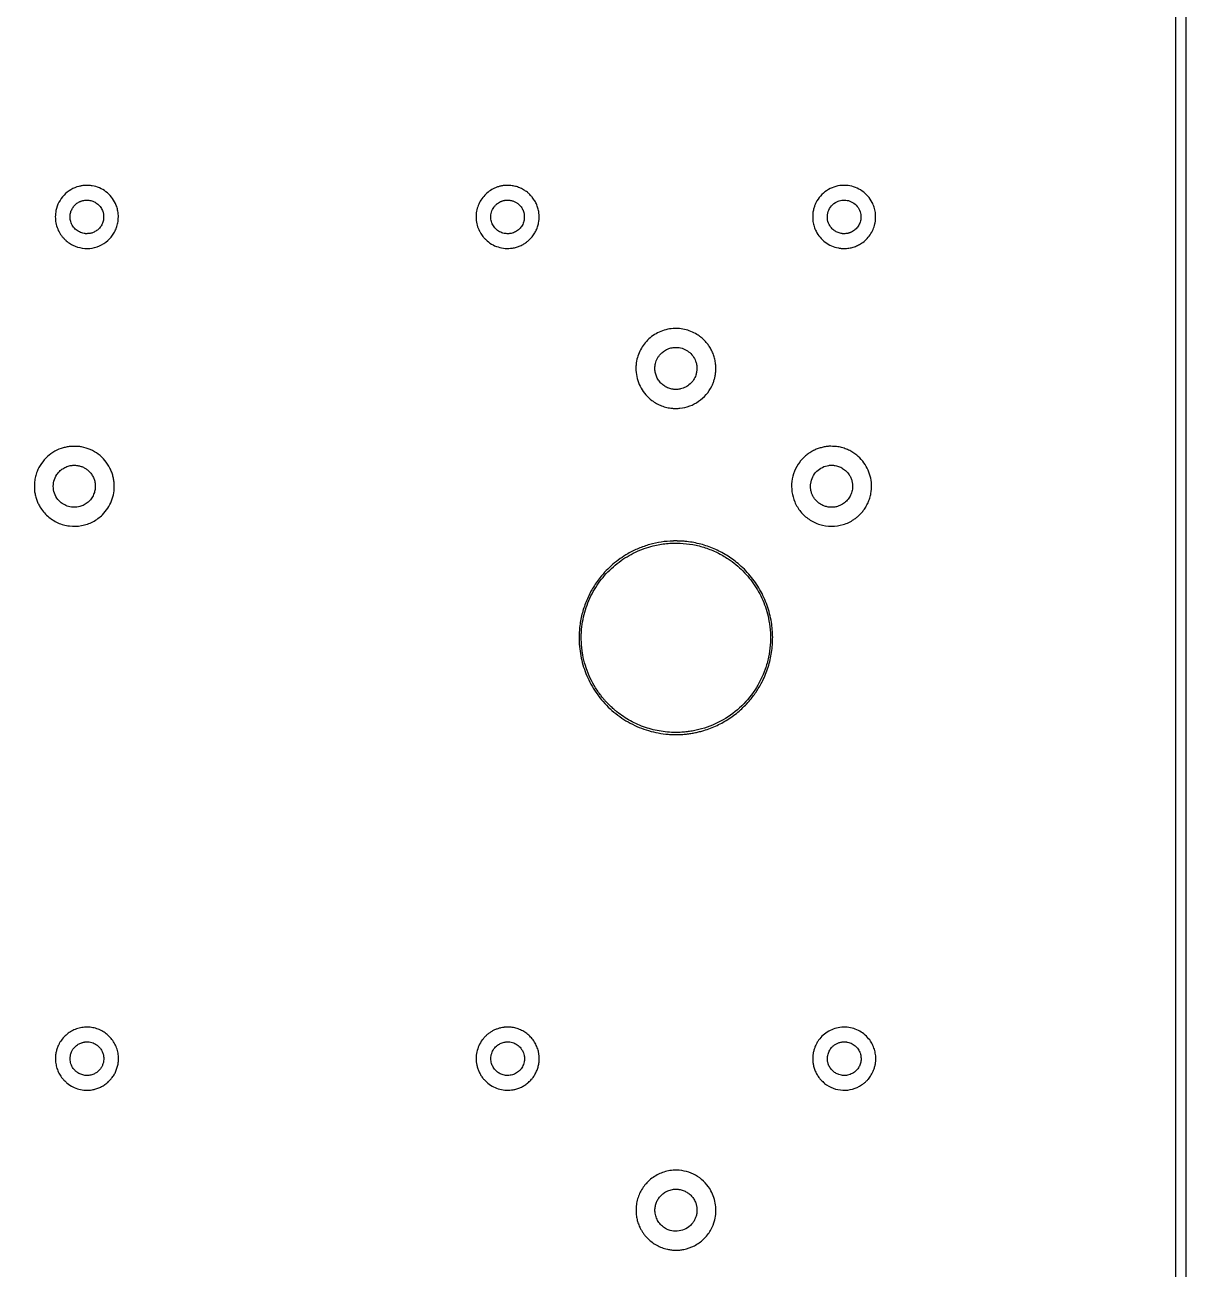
# Model space of a CAD drawing. Extents: x 977 to 25454, y 984 to 49020.
# Drawn here: x 14242 to 25454, y 25001 to 37010 of the extents above; entities that cross this region are included whole.
import ezdxf

# ---------------------------------------------------------------- set-up
doc = ezdxf.new("R2010")
doc.units = 0

msp = doc.modelspace()

# ---------------------------------------------------------------- linework, layer by layer
for points in [[(25453.795181, 6757.754748, 0.000012), (25453.897571, 12164.328285, 0.000003), (25453.798272, 20941, 0.000002), (25453.560073, 32466.951299, 0.000022), (25453.274305, 36638.378168, 0.000001), (25452.974668, 39243.286242, 0.030065)], [(23834.04827, 49018.908979, 0.000001), (21672.802621, 49019.17901, 0.000024)], [(18678.279442, 49019.402857, 0.000005), (13230.5, 49019.49605, 0.000002), (9162.520775, 49019.509787, 0.000004), (5736.221875, 49019.480206)], [(7758.65651, 2201.463503, -0.000003), (13215, 2201.5, -0.000005), (17758.452947, 2201.451521, -0.000032)], [(2705.63774, 40413.981128, 0.000002), (2705.642764, 42874.519936, 0.000002), (2705.626677, 45334.130235, 0.019035)], [(23829.361066, 40418.971481, -0.000002), (23829.352982, 42875.559779, -0.000002), (23829.365373, 45332.747787, -0.021017)], [(23725.958331, 45319.436979, 0.000002), (23725.950273, 42874.905956, 0.000002), (23725.959107, 40430.264241, 0.013991)], [(20120.410613, 2201.24951, -0.000001), (21784.154586, 2200.996007, -0.020655)]]:
    msp.add_lwpolyline(points, format="xyb")
msp.add_lwpolyline([(25350.988407, 39176.362519), (25350.980651, 20917.295282)])
for points in [[(14825.5, 35461.405039, 0.008291), (14808.336284, 35459.824689, 0.011117), (14792.843696, 35457.789263, 0.011985), (14778.48016, 35455.222483, 0.013232), (14764.726256, 35452.041741, 0.069644), (14686.557638, 35419.654705, 0.069548), (14620.243779, 35367.038695, 0.069626), (14570.957147, 35298.316633, 0.070067), (14542.557517, 35218.850602, 0.049168), (14536.22217, 35158.777994, 0.049821), (14541.791613, 35098.898045, 0.049822), (14559.09546, 35041.303985, 0.049174), (14587.506273, 34988, 0.009712), (14595.734761, 34976.161046, 0.014339), (14603.446583, 34966.131315, 0.013878), (14611.909365, 34956.323538, 0.008334), (14622.464038, 34945.136867, 0.018336), (14641.909457, 34926.613337, 0.022682), (14661.372558, 34910.903276, 0.022942), (14681.986134, 34897.164979, 0.019547), (14704.884551, 34884.569166, 0.079433), (14796.182735, 34855.798528, 0.079019), (14892.071616, 34856.850071, 0.07908), (14982.840822, 34887.587012, 0.07974), (15059.291035, 34944.922463, 0.037858), (15089.64731, 34981.51692, 0.039324), (15113.711166, 35021.825484, 0.039128), (15131.263955, 35065.59642, 0.03673), (15142.233119, 35112.5, 0.028209), (15144.014561, 35130.27141, 0.00963), (15144.64308, 35156.1883, 0.00951), (15144.28129, 35181.969885, 0.030811), (15142.664497, 35199, 0.015228), (15138.071037, 35223.315695, 0.018789), (15132.258294, 35245.638806, 0.019408), (15124.97079, 35266.837345, 0.018462), (15115.951185, 35287.76998, 0.060438), (15077.054922, 35349.195237, 0.059422), (15024.400751, 35399.933268, 0.059529), (14961.385983, 35436.790901, 0.061075), (14892, 35457.37051, 0.016663), (14876.227523, 35459.480868, 0.009773), (14857.241454, 35461.0057, 0.009686), (14838.891721, 35461.762566, 0.024276)], [(18887.5, 35461.405039, 0.020612), (18852.911987, 35457.358884, 0.026695), (18821.684701, 35450.668795, 0.027666), (18792.272073, 35440.930122, 0.025182), (18763.149055, 35427.734998, 0.048615), (18714.188585, 35396.150771, 0.047678), (18671.896868, 35355.520997, 0.047686), (18638.072493, 35307.622593, 0.048663), (18614.202341, 35254.5, 0.049556), (18600.77046, 35196.089014, 0.049069), (18599.030643, 35135.979347, 0.049139), (18609.032185, 35076.763801, 0.049996), (18630.368216, 35021, 0.019692), (18643.090922, 34997.970114, 0.022962), (18656.996836, 34977.201742, 0.022656), (18672.916624, 34957.56461, 0.018263), (18691.69377, 34937.929103, 0.058103), (18746.99955, 34895.434815, 0.057987), (18810.634491, 34866.770815, 0.057798), (18879.347698, 34853.419642, 0.057019), (18949.617336, 34856.053917, 0.033238), (18987.895096, 34864.52671, 0.032329), (19025.080568, 34878.055191, 0.032184), (19060.372198, 34896.334531, 0.032252), (19093, 34918.980323, 0.019485), (19103.969307, 34928.412134, 0.008749), (19117.660824, 34941.599374, 0.008734), (19130.842633, 34955.21548, 0.020167), (19140.138487, 34966, 0.033279), (19164.917568, 35001.869296, 0.035772), (19184.056514, 35039.876994, 0.03582), (19197.562321, 35080.177547, 0.033547), (19205.54078, 35122.885157, 0.020063), (19206.581753, 35136.290465, 0.007402), (19207.009794, 35155.24909, 0.007334), (19206.879698, 35174.109754, 0.021703), (19206.039184, 35187.029583, 0.03323), (19198.276214, 35230.986788, 0.036313), (19184.899637, 35272.201607, 0.036517), (19165.781967, 35310.843666, 0.034367), (19140.897783, 35347.128084, 0.019999), (19131.693953, 35357.839607, 0.007907), (19118.233913, 35371.842236, 0.007869), (19104.394755, 35385.358646, 0.02108), (19094, 35394.396925, 0.019681), (19077.232727, 35406.730314, 0.014977), (19057.968987, 35418.939292, 0.015022), (19038.097865, 35429.92156, 0.020382), (19019.5, 35438.543247, 0.018941), (18999.596703, 35445.931846, 0.017015), (18978.470877, 35452.088018, 0.01693), (18956.859506, 35456.822568, 0.018223), (18935.5, 35459.949655, 0.015309), (18925.74507, 35460.715147, 0.004346), (18910.539498, 35461.30852, 0.00392), (18895.481428, 35461.646957, 0.02247)], [(22131.5, 35461.019253, 0.063398), (22053.71837, 35445.122039, 0.065228), (21983.209927, 35410.320124, 0.065424), (21924.221147, 35358.641797, 0.06444), (21880.234216, 35293.228862, 0.011197), (21872.880715, 35277.645484, 0.015098), (21866.977396, 35263.214961, 0.015299), (21862.01463, 35248.608413, 0.012008), (21857.505871, 35232.5, 0.011813), (21852.948386, 35212.612834, 0.02115), (21850.288883, 35196.065489, 0.020106), (21848.959094, 35178.797557, 0.00956), (21848.568149, 35156.5, 0.002789), (21848.680214, 35140.862887, 0.010175), (21849.008504, 35130.946453, 0.01417), (21849.671181, 35122.861395, 0.010604), (21850.841632, 35114, 0.018189), (21855.697093, 35088.603131, 0.020734), (21862.220922, 35064.728352, 0.020993), (21870.617251, 35041.739622, 0.01962), (21881.084653, 35019, 0.057331), (21919.63623, 34960.816203, 0.057379), (21970.382918, 34912.924858, 0.057495), (22030.583447, 34877.897507, 0.058009), (22097, 34857.627782, 0.009608), (22111.673982, 34855.242989, 0.013784), (22124.761105, 34853.740196, 0.013542), (22138.085587, 34852.944018, 0.008817), (22153.5, 34852.713306, 0.03487), (22198.137854, 34855.949861, 0.037732), (22240.699075, 34865.356628, 0.037647), (22281.447789, 34881.077564, 0.034409), (22320.681796, 34903.139811, 0.049305), (22365.412953, 34939.28088, 0.046997), (22403.006402, 34984.025406, 0.04703), (22431.559735, 35034.970141, 0.049532), (22449.49791, 35089.487445, 0.009656), (22453.100922, 35107.299679, 0.019635), (22455.108054, 35121.439395, 0.018178), (22456.085655, 35136.367981, 0.00713), (22456.390635, 35157, 0.002646), (22456.313817, 35173.103573, 0.010399), (22456.007498, 35183.026853, 0.014776), (22455.353355, 35191.064395, 0.010596), (22454.167422, 35200, 0.018343), (22449.192831, 35225.890998, 0.021163), (22442.51702, 35250.123285, 0.021418), (22433.897594, 35273.448167, 0.019719), (22423.096588, 35296.616836, 0.060767), (22381.530186, 35357.760309, 0.061009), (22326.534412, 35407.025979, 0.061002), (22261.269466, 35441.567583, 0.060731), (22189.5, 35459.405373, 0.015581), (22176.445969, 35460.598348, 0.00804), (22160.060602, 35461.318081, 0.008014), (22143.860274, 35461.509092, 0.017687)], [(14868.403339, 35316.944205, -0.069641), (14909.663789, 35304.102194, -0.067099), (14946.3921, 35280.3114, -0.06688), (14975.608548, 35247.562061, -0.06839), (14994.880025, 35208.5, -0.01581), (14998.747214, 35195.547157, -0.028262), (15000.976028, 35184.664435, -0.02567), (15002.085674, 35172.916068, -0.010711), (15002.426666, 35157, -0.003483), (15002.342415, 35144.906198, -0.013976), (15002.032722, 35137.516243, -0.020412), (15001.381621, 35131.656027, -0.01577), (15000.21185, 35125.335639, -0.054491), (14988.015176, 35088.94834, -0.057445), (14968.404198, 35056.749956, -0.058201), (14942.2473, 35030.208223, -0.058691), (14910.747667, 35010.495458, -0.022391), (14894.647994, 35003.742494, -0.031001), (14879.64983, 34999.260314, -0.030175), (14863.901983, 34996.588114, -0.019669), (14845.5, 34995.32705, -0.004406), (14834.721583, 34995.108468, -0.015071), (14827.712697, 34995.239377, -0.019092), (14821.62859, 34995.770005, -0.010987), (14814.349776, 34996.848866, -0.074515), (14768.241598, 35012.020021, -0.07411), (14728.510279, 35040.060822, -0.07447), (14698.833619, 35078.330403, -0.076415), (14681.994415, 35123.285549, -0.053071), (14678.458206, 35158.592545, -0.054893), (14682.515088, 35193.440008, -0.05503), (14694.040834, 35226.492837, -0.053837), (14712.564237, 35256.5, -0.028086), (14724.616489, 35270.331344, -0.028221), (14738.124756, 35282.701298, -0.028194), (14752.953085, 35293.481948, -0.027912), (14768.948885, 35302.565394, -0.011494), (14778.424944, 35306.999481, -0.018747), (14786.67527, 35310.267856, -0.018621), (14795.18689, 35312.92373, -0.011147), (14805.473797, 35315.473015, -0.025472), (14820.677411, 35318.078095, -0.023852), (14836.405006, 35319.197739, -0.023507), (14852.399937, 35318.819676, -0.023015)], [(18917.5, 35318.544694, -0.022235), (18925.959119, 35317.699972, -0.013448), (18935.882073, 35315.987577, -0.013258), (18945.978144, 35313.684322, -0.017682), (18955, 35311.029676, -0.027717), (18965.396295, 35306.913988, -0.013864), (18978.071341, 35300.632649, -0.013866), (18990.480549, 35293.600746, -0.025595), (19000.084166, 35287.108388, -0.030561), (19014.067573, 35275.16828, -0.026161), (19027.279332, 35261.004697, -0.026311), (19038.85632, 35245.639953, -0.032108), (19047.937877, 35230.101786, -0.016973), (19051.969602, 35221.328997, -0.013994), (19055.682467, 35211.723833, -0.013657), (19058.946347, 35201.658053, -0.013952), (19061.630594, 35191.5, -0.011334), (19063.240254, 35183.864685, -0.025688), (19064.027097, 35178.016631, -0.017643), (19064.360961, 35170.933113, -0.003045), (19064.437867, 35157.5, -0.010338), (19064.0961, 35141.259766, -0.025659), (19062.991598, 35129.420864, -0.028532), (19060.765234, 35118.515268, -0.015831), (19056.880025, 35105.5, -0.06987), (19037.158466, 35065.820726, -0.068111), (19007.127723, 35032.718814, -0.068143), (18969.321316, 35008.914982, -0.070048), (18926.85816, 34996.429364, -0.028143), (18913.944515, 34995.266129, -0.014955), (18897.883172, 34995.207387, -0.014936), (18882.026783, 34996.098181, -0.031476), (18869.84143, 34997.926369, -0.072009), (18825.868305, 35014.258489, -0.071254), (18788.15544, 35042.434638, -0.071602), (18760.013981, 35079.92444, -0.073906), (18743.963426, 35123.433945, -0.041328), (18740.697537, 35149.79622, -0.040149), (18741.759638, 35176.598062, -0.040209), (18747.086916, 35202.846398, -0.041742), (18756.504599, 35227.562746, -0.042706), (18769.064765, 35248.860485, -0.036439), (18785.685017, 35268.955099, -0.036291), (18805.128437, 35286.508392, -0.041373), (18826.109731, 35300.227836, -0.021833), (18835.178242, 35304.639177, -0.013793), (18846.100607, 35309.020742, -0.013735), (18857.35038, 35312.8295, -0.020229), (18867.433974, 35315.49608, -0.018658), (18876.626123, 35317.176034, -0.010216), (18887.993246, 35318.581536, -0.009221), (18898.775989, 35319.491051, -0.043119), (18905, 35319.363592, 0.009095), (18906.51166, 35319.229503, 0.001216), (18909.703125, 35319.012628, 0.001406), (18913.487998, 35318.775361, 0.001182)], [(22180, 35317.001647, -0.093126), (22234.390738, 35297.31258, -0.090022), (22278.671717, 35259.051469, -0.08981), (22306.756346, 35207.581778, -0.092129), (22314.672562, 35150, -0.066256), (22306.887709, 35107.08144, -0.067234), (22288.164569, 35067.924511, -0.067329), (22259.751914, 35035.1838, -0.066758), (22223.58509, 35011.058042, -0.013862), (22214.876631, 35007.09322, -0.016059), (22206.374619, 35003.821005, -0.015305), (22197.337836, 35000.979224, -0.01071), (22187, 34998.310335, -0.033063), (22175.453844, 34996.386215, -0.013975), (22159.772066, 34995.269695, -0.014038), (22143.904873, 34995.030769, -0.029829), (22131.66049, 34995.921989, -0.059845), (22093.647959, 35005.702906, -0.060721), (22059.234796, 35024.177349, -0.060637), (22030.226937, 35050.404879, -0.059379), (22008.120786, 35083, -0.100518), (21990.60466, 35144.617269, -0.099948), (21998.455892, 35208.319448, -0.099787), (22030.431324, 35264.064693, -0.099851), (22081.5, 35303.05333, -0.03877), (22104.852754, 35312.25941, -0.039355), (22129.230645, 35317.693918, -0.03899), (22154.372679, 35319.273172, -0.036614)], [(20500.019378, 34079.913059, 0.043659), (20431.670719, 34068.62619, 0.044635), (20366.847556, 34045.68624, 0.044746), (20307.270255, 34011.67147, 0.044333), (20254.494715, 33967.505898, 0.042663), (20212.04432, 33917.117252, 0.043169), (20178.950661, 33860.445941, 0.04294), (20155.938999, 33798.64126, 0.041295), (20143.447227, 33733, 0.018104), (20142.289048, 33716.316146, 0.008288), (20141.92836, 33694.495198, 0.008288), (20142.291122, 33672.676235, 0.018121), (20143.450967, 33656, 0.050348), (20159.890326, 33577.442696, 0.05191), (20191.600975, 33504.607936, 0.052021), (20237.559142, 33440.001239, 0.050982), (20296.147569, 33385.784152, 0.035048), (20340.826588, 33356.847699, 0.034507), (20389.337349, 33334.265903, 0.034427), (20440.604522, 33318.52745, 0.034521), (20493.5, 33309.9904, 0.017164), (20508.974459, 33309.112424, 0.007172), (20529.869177, 33308.945085, 0.007159), (20550.71725, 33309.375722, 0.017595), (20566, 33310.449685, 0.061402), (20661.360533, 33332.576116, 0.06348), (20747.335651, 33377.05595, 0.063616), (20819.251653, 33441.58183, 0.062119), (20873.309403, 33522.604115, 0.022209), (20886.954462, 33553.16906, 0.022398), (20897.791863, 33584.738573, 0.021885), (20905.967997, 33617.843599, 0.019204), (20911.641769, 33653.009984, 0.021297), (20913.04195, 33670.703352, 0.009117), (20913.472538, 33694.422442, 0.009145), (20913.034278, 33718.276021, 0.019988), (20911.635003, 33736.5, 0.028086), (20903.5012, 33783.112114, 0.030265), (20890.329987, 33827.34177, 0.030465), (20872.0103, 33869.393667, 0.029262), (20848.496675, 33909.5, 0.025358), (20826.475935, 33939.107921, 0.023349), (20800.986936, 33967.198527, 0.023356), (20772.999149, 33992.780756, 0.025421), (20743.5, 34014.881485, 0.041724), (20687.396362, 34046.172112, 0.041113), (20626.602881, 34067.894685, 0.041315), (20563.371166, 34079.297439, 0.043084)], [(20545, 33896.943126, -0.069157), (20600.925689, 33883.898689, -0.070825), (20650.678905, 33856.156543, -0.070989), (20690.620801, 33815.699202, -0.07), (20717.880377, 33765.5, -0.042615), (20727.14351, 33732.355656, -0.042636), (20730.651446, 33698.126307, -0.042607), (20728.303149, 33663.776021, -0.042435), (20720.166779, 33630.272428, -0.063737), (20697.609525, 33583.618144, -0.064406), (20664.094875, 33544.33276, -0.064149), (20621.554124, 33514.742777, -0.062359), (20572.5, 33496.554393, -0.029511), (20556.193336, 33493.729958, -0.017697), (20536.588594, 33492.215222, -0.017674), (20516.852809, 33492.089365, -0.028583), (20500.128338, 33493.533212, -0.051305), (20458.127513, 33504.069562, -0.053108), (20419.669401, 33522.857279, -0.053246), (20386.117077, 33549.272155, -0.052082), (20358.6197, 33582.35878, -0.052472), (20339.496414, 33618.692471, -0.050592), (20328.067772, 33658.656556, -0.050431), (20324.874701, 33700.224771, -0.051448), (20330.116478, 33741.303592, -0.035577), (20338.339162, 33767.805942, -0.034254), (20350.320677, 33793.226578, -0.03414), (20365.706074, 33816.854561, -0.034783), (20384.076, 33838.012803, -0.054437), (20418.616769, 33865.803009, -0.054483), (20458.33185, 33885.474421, -0.054727), (20501.187204, 33896.038541, -0.055908)], [(14689.5, 32942.388363, 0.009377), (14668.952064, 32939.942486, 0.011002), (14649.581905, 32936.831803, 0.011475), (14631.13052, 32933.011071, 0.012389), (14613.342817, 32928.4329, 0.057984), (14531.855626, 32894.696273, 0.057215), (14459.88978, 32843.02843, 0.057233), (14401.524224, 32776.412147, 0.058089), (14360.120658, 32698.618165, 0.015296), (14351.443015, 32674.276956, 0.017074), (14344.613459, 32650.320886, 0.0168), (14339.347254, 32625.610832, 0.013913), (14335.364666, 32599, 0.021168), (14333.974485, 32581.30535, 0.009046), (14333.547615, 32557.570962, 0.009074), (14333.983293, 32533.707005, 0.01991), (14335.373669, 32515.5, 0.025414), (14342.388738, 32473.846688, 0.026449), (14353.528475, 32433.682193, 0.026803), (14368.675712, 32395.429058, 0.027786), (14387.66991, 32359.488835, 0.074917), (14462.562064, 32268.986393, 0.076391), (14560.336192, 32205.282016, 0.076484), (14672.618015, 32173.928171, 0.075375), (14789.719759, 32177.539425, 0.037721), (14845.356553, 32192.143572, 0.037611), (14898.224292, 32214.951568, 0.037552), (14947.155273, 32245.461979, 0.037342), (14991.070209, 32283, 0.051809), (15042.1726, 32345.506586, 0.052435), (15079.094696, 32416.940683, 0.052518), (15100.305882, 32494.383978, 0.052299), (15104.958383, 32574.657906, 0.025175), (15100.930349, 32616.075424, 0.027716), (15092.817745, 32655.547357, 0.027693), (15080.381822, 32693.907846, 0.025054), (15063.418143, 32732, 0.057472), (15014.685308, 32805.75618, 0.057504), (14950.45165, 32866.467748, 0.057489), (14874.062165, 32910.967672, 0.057383), (14789.5, 32936.939618, 0.008457), (14773.196783, 32939.678354, 0.016152), (14760.007608, 32941.231488, 0.01393), (14745.535419, 32942.058172, 0.004752), (14724.5, 32942.472579, 0.001319), (14712.333487, 32942.564501, 0.001831), (14701.43125, 32942.578189, 0.001126), (14692.256411, 32942.53546, 0.023207)], [(21999.5, 32942.378153, 0.021592), (21957.935633, 32936.385942, 0.02606), (21919.616969, 32927.07097, 0.026474), (21882.988834, 32913.969391, 0.02364), (21846.5, 32896.625192, 0.028655), (21812.215646, 32875.686306, 0.025997), (21779.367872, 32850.321359, 0.025885), (21749.185267, 32821.559611, 0.027743), (21722.870851, 32790.461467, 0.065347), (21672.932096, 32702.486048, 0.065666), (21647.492071, 32604.748047, 0.065714), (21648.273819, 32503.822302, 0.065613), (21675.211125, 32406.5, 0.035727), (21700.366175, 32357.282418, 0.035892), (21732.237584, 32312.227023, 0.035944), (21770.175949, 32272.252717, 0.036067), (21813.407148, 32238.173774, 0.073774), (21916.923819, 32188.401903, 0.074754), (22029.958329, 32171.125662, 0.074819), (22142.98979, 32187.853189, 0.074103), (22246.5, 32237.118515, 0.024461), (22274.384907, 32257.926412, 0.021612), (22301.329076, 32282.194876, 0.021647), (22326.030198, 32308.651744, 0.024787), (22347.192018, 32336.017833, 0.031212), (22372.173438, 32377.10665, 0.03133), (22391.810343, 32420.934548, 0.031011), (22405.982246, 32467.308908, 0.029237), (22414.647689, 32516, 0.020028), (22415.915507, 32532.302029, 0.007712), (22416.418141, 32555.001584, 0.00771), (22416.220547, 32577.701553, 0.020078), (22415.171521, 32594, 0.050869), (22398.246761, 32674.963189, 0.053153), (22365.466478, 32749.580401, 0.053367), (22317.835658, 32815.352567, 0.052063), (22257, 32870.164759, 0.031803), (22216.983077, 32895.574653, 0.031393), (22173.89642, 32915.827046, 0.030828), (22127.851306, 32930.830342, 0.028337), (22079, 32940.56504, 0.02622), (22066.649845, 32941.649798, 0.003094), (22039.083003, 32942.449224, 0.003012), (22011.469048, 32942.912605, 0.027697)], [(14752.5, 32757.590656, -0.035894), (14784.925418, 32749.24851, -0.040588), (14814.460016, 32736.597555, -0.041154), (14841.213475, 32719.521299, -0.038904), (14865.354641, 32697.998304, -0.046013), (14889.80596, 32667.32103, -0.049261), (14907.597301, 32633.357635, -0.049389), (14918.366857, 32596.652325, -0.046708), (14922, 32557.845428, -0.021483), (14921.048234, 32535.704138, -0.028291), (14918.178361, 32515.699341, -0.028781), (14913.120312, 32496.422208, -0.023532), (14905.586308, 32476.479305, -0.056605), (14882.870925, 32436.930048, -0.056308), (14851.829699, 32403.404295, -0.056289), (14814.080692, 32377.639532, -0.056494), (14771.581542, 32360.980554, -0.067265), (14718.017796, 32354.174828, -0.066918), (14664.470091, 32361.807387, -0.066799), (14614.756984, 32383.332842, -0.066617), (14572.426427, 32417.219422, -0.085025), (14534.358249, 32473.701039, -0.084393), (14517.131359, 32539.779091, -0.084447), (14522.7116, 32607.800818, -0.085288), (14550.479159, 32669.894787, -0.025781), (14562.55446, 32686.038016, -0.024083), (14576.490413, 32701.241259, -0.024053), (14591.842874, 32715.052712, -0.025547), (14608.155701, 32727.032465, -0.029104), (14627.307032, 32738.103583, -0.0269), (14648.116349, 32747.201732, -0.026746), (14669.909023, 32754.060296, -0.027922), (14692, 32758.437169, -0.028201), (14704.651858, 32759.494524, -0.010246), (14722.662028, 32759.611594, -0.010108), (14740.53338, 32759.000054, -0.031419)], [(22054.677641, 32758.962877, -0.050788), (22098.407961, 32748.571133, -0.055214), (22137.851475, 32729.755002, -0.055431), (22172.093208, 32702.839334, -0.051896), (22200.444761, 32668.5, -0.04375), (22216.225125, 32639.547697, -0.040057), (22227.279479, 32607.433669, -0.040206), (22233.039325, 32574.094962, -0.044929), (22233.069046, 32541.5, -0.056263), (22223.46981, 32494.45823, -0.058266), (22203.685509, 32451.331202, -0.058667), (22174.633116, 32414.182339, -0.058493), (22137.720324, 32384.754719, -0.040392), (22109.700672, 32370.32897, -0.038126), (22079.185853, 32360.267507, -0.038327), (22047.664582, 32354.997145, -0.04191), (22016.649325, 32354.833346, -0.041963), (21980.287191, 32360.789759, -0.044962), (21946.298528, 32372.664147, -0.045308), (21915.208148, 32390.322195, -0.043914), (21887.453308, 32413.456574, -0.037876), (21867.095453, 32437.024025, -0.039168), (21850.778213, 32463.140396, -0.038637), (21838.553958, 32491.819916, -0.034909), (21830.390192, 32523.023621, -0.031776), (21828.883675, 32535.252773, -0.010882), (21828.217795, 32553.106233, -0.011041), (21828.336332, 32571.163456, -0.027503), (21829.439058, 32584.317265, -0.081066), (21849.131781, 32647.886582, -0.082137), (21887.954636, 32701.572534, -0.082216), (21941.958687, 32739.860789, -0.081442), (22005.596658, 32758.861189, -0.024719), (22015.159313, 32759.610433, -0.006673), (22030.367816, 32759.844928, -0.006547), (22045.526196, 32759.677833, -0.026931)], [(20500, 32028.921555, 0.031181), (20386.761664, 32018.755691, 0.030545), (20274.867885, 31994.561458, 0.030518), (20166.660447, 31956.887803, 0.030997), (20064.425708, 31906.48654, 0.023573), (19989.235396, 31858.594806, 0.023732), (19919.062275, 31803.938214, 0.02375), (19854.434082, 31742.919905, 0.023692), (19795.828868, 31676, 0.034362), (19723.773981, 31571.393747, 0.034065), (19666.491483, 31457.607882, 0.034023), (19625.131565, 31336.95969, 0.034089), (19600.548546, 31211.894179, 0.048184), (19595.236182, 31032.732936, 0.048116), (19624.302778, 30855.779452, 0.048107), (19686.662056, 30687.615838, 0.048133), (19779.999203, 30534.5, 0.051164), (19910.201519, 30393.57455, 0.051571), (20065.982285, 30282.446581, 0.051522), (20241.351778, 30205.467021, 0.050877), (20429.5, 30165.559142, 0.014897), (20478.239731, 30161.771682, 0.012562), (20529.976506, 30160.600292, 0.012558), (20581.724915, 30162.028965, 0.014859), (20630.5, 30166.058707, 0.011032), (20673.517824, 30171.866998, 0.011519), (20715.61815, 30179.497924, 0.011556), (20757.193205, 30189.033487, 0.011269), (20798.635989, 30200.552546, 0.036449), (20924.940768, 30249.035332, 0.036329), (21043.013318, 30315.391173, 0.036258), (21150.448334, 30398.276276, 0.035996), (21245.063204, 30496, 0.015032), (21278.045576, 30537.870246, 0.014283), (21309.041684, 30582.352642, 0.014244), (21337.531653, 30628.661271, 0.014734), (21363.002661, 30676.005315, 0.039013), (21418.188802, 30811.752143, 0.039246), (21451.485107, 30954.155125, 0.039248), (21462.1191, 31100.002896, 0.039029), (21449.871671, 31246, 0.04479), (21408.668435, 31406.540206, 0.044361), (21339.439646, 31557.723254, 0.044363), (21244.631622, 31694.316809, 0.044804), (21127.5, 31811.550172, 0.036277), (21016.920768, 31891.123517, 0.036457), (20896.179281, 31953.731469, 0.036464), (20767.647725, 31998.128267, 0.036322), (20633.862716, 32023.452663, 0.005476), (20615.776509, 32025.331572, 0.005445), (20597.619451, 32026.817825, 0.005534), (20579.743058, 32027.886607, 0.006186), (20562.5, 32028.512401, -0.000446), (20553.527303, 32028.734931, -0.000478), (20544.759375, 32028.968589, -0.000452), (20537.225778, 32029.183374, -0.002256), (20533, 32029.326762, 0.010875), (20528.629533, 32029.39968, 0.001803), (20520.2125, 32029.326687, 0.001979), (20510.312757, 32029.165941, 0.00175)], [(20567.5, 32007.967088, -0.033276), (20691.48597, 31993.915762, -0.03396), (20811.649262, 31963.582102, -0.034075), (20926.219368, 31917.383691, -0.034011), (21033.528099, 31856.026713, -0.049999), (21175.19916, 31739.737032, -0.05021), (21290.743526, 31597.792246, -0.050243), (21375.613858, 31435.756979, -0.050197), (21426.49184, 31260, -0.032545), (21440.235741, 31142.459659, -0.032197), (21438.687391, 31023.701801, -0.032258), (21421.922036, 30906.348972, -0.032967), (21390.269925, 30793, -0.06159), (21289.676113, 30590.597365, -0.061948), (21142.976873, 30419.233008, -0.062008), (20958.914526, 30289.159825, -0.061929), (20748.5, 30208.119492, -0.013602), (20697.573916, 30196.905969, -0.01491), (20647.645626, 30188.863269, -0.014769), (20596.895733, 30183.752897, -0.012837), (20543.5, 30181.340373, -0.04374), (20386.737269, 30192.008174, -0.043114), (20233.433159, 30229.775347, -0.043117), (20088.88914, 30293.270039, -0.043764), (19958.143849, 30380.348591, -0.005673), (19937.468693, 30397.286733, -0.008787), (19920.048449, 30412.420865, -0.008417), (19902.643761, 30428.625146, -0.004669), (19881.93374, 30448.944203, -0.006326), (19856.742713, 30474.771048, -0.010598), (19836.314902, 30497.184171, -0.010973), (19817.356018, 30519.878888, -0.007448), (19796.733277, 30546.5, -0.029224), (19738.379164, 30634.453887, -0.028782), (19690.351373, 30729.049683, -0.028789), (19653.515339, 30828.511894, -0.029272), (19628.586916, 30931, -0.009743), (19622.524078, 30968.429189, -0.011491), (19618.295269, 31004.063354, -0.011235), (19615.640353, 31040.532811, -0.008596), (19614.320597, 31080.5, -0.005101), (19614.169561, 31107.402382, -0.007155), (19614.6235, 31131.419851, -0.007593), (19615.728743, 31154.240705, -0.007132), (19617.542963, 31177.5, -0.051885), (19654.767649, 31365.197779, -0.052453), (19729.760569, 31540.482901, -0.0525), (19839.511078, 31696.187485, -0.052163), (19979.5, 31825.994809, -0.024938), (20055.854104, 31877.51498, -0.02533), (20136.571377, 31920.886817, -0.025318), (20221.299328, 31955.892011, -0.024859), (20309.645422, 31982.395754, -0.018207), (20373.102499, 31995.61214, -0.017522), (20438.168708, 32004.376075, -0.017587), (20503.437244, 32008.537742, -0.018709)], [(14816.5, 27336.317987, 0.022418), (14791.293048, 27332.995149, 0.019626), (14765.32557, 27327.320601, 0.01961), (14739.859106, 27319.620977, 0.022268), (14716.154206, 27310.225692, 0.044555), (14670.961202, 27284.891303, 0.042123), (14630.048641, 27251.523184, 0.042133), (14595.316076, 27211.778821, 0.044626), (14568.484427, 27167.5, 0.029443), (14553.983059, 27132.886566, 0.030987), (14543.932526, 27097.389479, 0.031122), (14538.378771, 27061.06973, 0.030268), (14537.303634, 27024, 0.038687), (14542.714588, 26974.489927, 0.041278), (14555.652564, 26927.504309, 0.041279), (14576.132744, 26883.283202, 0.038692), (14603.988439, 26842, 0.019108), (14613.550292, 26830.855921, 0.009514), (14626.452817, 26817.452817, 0.009514), (14639.855921, 26804.550292, 0.019108), (14651, 26794.988439, 0.05103), (14705.055898, 26760.420365, 0.05267), (14764.432037, 26737.953253, 0.052731), (14827.127455, 26728.405381, 0.051376), (14891, 26732.04355, 0.032439), (14928.479074, 26740.598533, 0.031989), (14964.717651, 26753.959304, 0.031794), (14999.164701, 26771.925659, 0.031165), (15031.297812, 26794.223156, 0.020386), (15042.487214, 26803.835004, 0.008821), (15056.613115, 26817.480782, 0.008826), (15070.260384, 26831.62857, 0.020189), (15079.91206, 26842.871916, 0.03202), (15102.822911, 26876.005261, 0.033001), (15121.060235, 26911.46902, 0.032976), (15134.484251, 26949.049979, 0.031867), (15143.034511, 26988.5, 0.020102), (15144.740091, 27004.01031, 0.010188), (15145.701448, 27023.634157, 0.01019), (15145.86287, 27043.330646, 0.019608), (15145.052162, 27059.090663, 0.042478), (15135.706418, 27111.79112, 0.044129), (15117.655401, 27161.45495, 0.044199), (15091.201063, 27207.110416, 0.042887), (15056.894548, 27247.904932, 0.042198), (15017.255094, 27281.395043, 0.04281), (14972.738781, 27307.57326, 0.042888), (14924.494406, 27325.749157, 0.042682), (14873.77844, 27335.464139, 0.016336), (14861.713781, 27336.325583, 0.005926), (14844.556338, 27336.784803, 0.005779), (14827.580399, 27336.841635, 0.019509)], [(18879.5, 27336.350603, -0.000737), (18877.779951, 27336.152654, -0.000134), (18874.590625, 27335.791244, -0.000144), (18870.85708, 27335.37027, -0.000131), (18867, 27334.937516, 0.028503), (18837.439018, 27329.910037, 0.024386), (18807.027685, 27321.355372, 0.024276), (18777.439298, 27309.827512, 0.027466), (18750.341436, 27295.892701, 0.026058), (18724.578432, 27278.940005, 0.024771), (18700.260599, 27259.128611, 0.024727), (18677.978474, 27236.97049, 0.025725), (18658.303084, 27213, 0.053262), (18626.085684, 27157.943543, 0.052485), (18606.032761, 27097.054286, 0.052441), (18599.08634, 27033.275806, 0.052995), (18605.607933, 26969.680009, 0.030473), (18614.935149, 26935.847796, 0.028168), (18628.508294, 26902.472612, 0.028076), (18645.799389, 26870.724475, 0.029762), (18666.236153, 26841.753624, 0.018799), (18675.70705, 26830.767315, 0.009182), (18688.552012, 26817.451786, 0.009186), (18701.90562, 26804.589757, 0.018398), (18713, 26795.025122, 0.052816), (18767.195471, 26760.351776, 0.052828), (18827.448351, 26737.805323, 0.052804), (18891.113963, 26728.378658, 0.052674), (18955.396168, 26732.483196, 0.031769), (18992.525791, 26741.276137, 0.031308), (19028.429533, 26754.734954, 0.031228), (19062.460222, 26772.611075, 0.031226), (19094, 26794.586577, 0.022532), (19104.618569, 26803.825536, 0.007164), (19119.598074, 26818.508992, 0.007101), (19134.107784, 26833.567185, 0.023804), (19142.985683, 26844, 0.030236), (19165.608625, 26877.281739, 0.032494), (19183.455488, 26912.278499, 0.032518), (19196.606856, 26949.268053, 0.030374), (19205.209601, 26988.5, 0.011384), (19206.361962, 26997.154854, 0.01439), (19207.013772, 27005.201942, 0.009983), (19207.337161, 27015.279233, 0.002594), (19207.449535, 27031.5, 0.00473), (19207.295442, 27051.462444, 0.016484), (19206.649456, 27064.334637, 0.018907), (19205.205923, 27076.214727, 0.007814), (19202.396041, 27092.167197, 0.042179), (19189.401634, 27138.348171, 0.039478), (19168.619535, 27182.778726, 0.039411), (19141.070727, 27223.463859, 0.041689), (19107.946418, 27258.502843, 0.037869), (19069.459908, 27288.031546, 0.039616), (19027.51707, 27310.920899, 0.039853), (18982.729913, 27326.79926, 0.039293), (18935.77844, 27335.464139, 0.016449), (18923.657993, 27336.326818, 0.005603), (18906.016315, 27336.802467, 0.004945), (18888.704618, 27336.903925, 0.028014)], [(22128.5, 27336.303071, 0.052072), (22063.354552, 27323.504725, 0.054178), (22003.176571, 27297.614707, 0.054364), (21950.142357, 27259.499627, 0.053113), (21906.104786, 27210.57634, 0.028086), (21888.691421, 27183.445303, 0.026053), (21873.945583, 27153.858013, 0.026156), (21862.411529, 27123.02454, 0.028928), (21854.603959, 27092.167197, 0.007814), (21851.794077, 27076.214727, 0.018907), (21850.350544, 27064.334637, 0.016484), (21849.704558, 27051.462444, 0.00473), (21849.550465, 27031.5, 0.002597), (21849.66288, 27015.290615, 0.00996), (21849.986193, 27005.205895, 0.014347), (21850.637212, 26997.152095, 0.011389), (21851.787078, 26988.5, 0.030416), (21860.381537, 26949.278458, 0.03254), (21873.531607, 26912.290614, 0.032508), (21891.383186, 26877.289501, 0.030237), (21914.015679, 26844, 0.023558), (21923.281754, 26833.102154, 0.008254), (21937.57073, 26818.314906, 0.008358), (21952.484427, 26803.873479, 0.020736), (21964, 26793.952847, 0.078176), (22046.891071, 26747.191043, 0.078693), (22139.94638, 26728.275958, 0.078675), (22234.310436, 26739.037658, 0.078091), (22321, 26778.423061, 0.011736), (22333.964558, 26787.403097, 0.01441), (22345.615315, 26796.40937, 0.014238), (22356.841445, 26806.163755, 0.010994), (22368.529256, 26817.402797, 0.018405), (22385.942801, 26836.23885, 0.0217), (22400.942849, 26855.329527, 0.021913), (22414.110291, 26875.481587, 0.019486), (22426.024314, 26897.5, 0.023919), (22439.440682, 26928.437493, 0.028818), (22448.916867, 26958.671095, 0.02879), (22454.860408, 26989.818859, 0.023791), (22457.676409, 27023.5, 0.042941), (22455.176226, 27073.472359, 0.041362), (22444.193463, 27122.935177, 0.041309), (22425.200126, 27169.976268, 0.04258), (22398.891004, 27212.750671, 0.051505), (22355.35475, 27260.483229, 0.053414), (22303.476929, 27297.652458, 0.053299), (22244.796237, 27323.050693, 0.050873), (22181.144045, 27335.974925, 0.018989), (22171.451438, 27336.563888, 0.004121), (22154.68546, 27336.806588, 0.00406), (22137.935653, 27336.774984, 0.019985)], [(14863.022045, 27193.55997, -0.038567), (14888.176726, 27188.212489, -0.040585), (14911.768143, 27179.124963, -0.040623), (14933.56218, 27166.355107, -0.038786), (14953.368397, 27150.050027, -0.050588), (14976.031275, 27123.330088, -0.054249), (14992.256221, 27093.198289, -0.054588), (15001.547256, 27060.454907, -0.05239), (15003.710835, 27026.012696, -0.04464), (14999.709864, 26995.685222, -0.048786), (14990.429712, 26967.481627, -0.048656), (14975.833661, 26941.546602, -0.043975), (14956.052426, 26917.953477, -0.023558), (14942.656149, 26905.76917, -0.028245), (14928.930585, 26895.667327, -0.028907), (14914.440467, 26887.36697, -0.026976), (14898.757025, 26880.579064, -0.059936), (14859.857611, 26871.273981, -0.061948), (14820.305574, 26871.616927, -0.061751), (14781.932354, 26881.650783, -0.058901), (14746.502627, 26900.857581, -0.030065), (14737.843849, 26907.781773, -0.012687), (14727.045552, 26918.045552, -0.012687), (14716.781773, 26928.843849, -0.030065), (14709.857581, 26937.502627, -0.035599), (14696.426097, 26959.744855, -0.041021), (14687.003822, 26982.660603, -0.041133), (14681.467517, 27006.751955, -0.036146), (14679.625907, 27032.5, -0.020336), (14680.360394, 27050.177862, -0.029004), (14682.554921, 27065.729855, -0.029315), (14686.511409, 27080.797228, -0.021438), (14692.578238, 27097, -0.023194), (14699.234615, 27110.867421, -0.0276), (14706.80908, 27123.247056, -0.026442), (14715.983741, 27135.13841, -0.018545), (14727.479229, 27147.549837, -0.027408), (14741.7116, 27160.332916, -0.03037), (14756.796095, 27171.017372, -0.030405), (14773.047274, 27179.78532, -0.027602), (14790.767856, 27186.838165, -0.018419), (14798.138012, 27189.011525, -0.008747), (14807.770153, 27191.291546, -0.008742), (14817.458997, 27193.229908, -0.018767), (14825, 27194.311383, -0.022423), (14832.832002, 27194.782445, -0.008749), (14843.675246, 27194.757916, -0.008832), (14854.649015, 27194.347056, -0.019323)], [(18925.022045, 27193.55997, -0.076973), (18973.148898, 27179.407038, -0.078603), (19014.354668, 27151.42547, -0.077923), (19045.186122, 27111.850251, -0.073774), (19063.14401, 27064, -0.014821), (19064.33634, 27057.525117, -0.020236), (19064.99931, 27051.63056, -0.014222), (19065.314624, 27044.317707, -0.003662), (19065.401181, 27032.5, -0.003657), (19065.315341, 27020.762228, -0.01398), (19065.003961, 27013.454579, -0.02006), (19064.355112, 27007.614907, -0.015646), (19063.199107, 27001.335639, -0.033725), (19056.017011, 26976.431697, -0.039604), (19045.837596, 26954.080743, -0.03988), (19032.330356, 26933.742779, -0.035053), (19015.215009, 26914.848907, -0.069338), (18979.647825, 26889.121882, -0.068518), (18938.260398, 26873.970186, -0.068269), (18894.180172, 26870.534214, -0.067989), (18850.737787, 26879.083151, -0.065109), (18813.966656, 26897.306352, -0.063165), (18782.694846, 26924.530176, -0.063047), (18759.16202, 26958.751509, -0.064415), (18745.108231, 26997.514105, -0.076349), (18741.842835, 27046.349022, -0.076142), (18753.37464, 27093.961581, -0.07586), (18778.684768, 27136.085327, -0.07493), (18815.5, 27168.948444, -0.032766), (18831.555611, 27178.006374, -0.026822), (18849.753828, 27185.582952, -0.026772), (18868.700168, 27191.182087, -0.032237), (18887, 27194.311383, -0.022423), (18894.832002, 27194.782445, -0.008749), (18905.675246, 27194.757916, -0.008832), (18916.649015, 27194.347056, -0.019323)], [(22184.5, 27192.045304, -0.034828), (22207.556169, 27185.670255, -0.036958), (22229.032322, 27176.252399, -0.037204), (22248.760455, 27163.841788, -0.036285), (22266.608311, 27148.549344, -0.029149), (22281.155017, 27132.344679, -0.032786), (22293.109165, 27115.157021, -0.033491), (22302.5032, 27096.89931, -0.033209), (22309.405844, 27077.5, -0.05985), (22315.59647, 27038.112675, -0.061852), (22312.162193, 26998.831991, -0.061726), (22299.210974, 26961.514642, -0.059183), (22277.402633, 26927.904424, -0.076276), (22241.595775, 26896.19802, -0.074664), (22197.67494, 26876.403256, -0.07436), (22149.713389, 26870.331247, -0.074679), (22102.148301, 26878.574313, -0.058905), (22068.04684, 26894.560037, -0.057623), (22038.333377, 26918.156087, -0.057733), (22014.83644, 26947.86346, -0.059574), (21999.047971, 26981.853202, -0.014473), (21995.191147, 26994.925376, -0.027988), (21993.004569, 27005.602661, -0.025892), (21991.92846, 27016.98518, -0.010622), (21991.598819, 27032.5, -0.003662), (21991.685376, 27044.317707, -0.014222), (21992.00069, 27051.63056, -0.020236), (21992.66366, 27057.525117, -0.014821), (21993.85599, 27064, -0.030588), (21999.782211, 27085.173749, -0.03144), (22008.204297, 27105.266293, -0.032255), (22018.831088, 27123.64416, -0.036589), (22031.33949, 27139.698085, -0.040957), (22053.373037, 27160.384999, -0.046444), (22077.621383, 27176.243915, -0.046382), (22104.409661, 27187.370672, -0.040655), (22134, 27193.978767, -0.033562), (22143.987916, 27194.692623, -0.01063), (22158.933955, 27194.438398, -0.010798), (22173.976787, 27193.536804, -0.029677)], [(20500.5, 25955.332129, 0.035943), (20441.203739, 25946.092249, 0.038354), (20385.159396, 25928.564662, 0.038496), (20332.634425, 25902.754697, 0.036758), (20283.821329, 25868.843678, 0.018835), (20271.215391, 25857.824913, 0.007739), (20254.935577, 25841.992713, 0.007694), (20239.239514, 25825.756034, 0.020203), (20228.647835, 25813.5, 0.033398), (20196.520787, 25767.09077, 0.036353), (20171.865867, 25718.077529, 0.036354), (20154.570746, 25666.012517, 0.033408), (20144.397635, 25610.5, 0.010428), (20143.620808, 25602.224837, 0.007549), (20143.087229, 25592.979297, 0.006535), (20142.77492, 25582.388785, 0.004103), (20142.673265, 25570, 0.027575), (20145.191327, 25524.375745, 0.030413), (20152.719718, 25480.800497, 0.030442), (20165.470603, 25438.496675, 0.02773), (20183.601615, 25396.673577, 0.019136), (20198.609913, 25369.381381, 0.021442), (20215.140909, 25344.364226, 0.021286), (20233.866624, 25320.697293, 0.018328), (20255.459021, 25297.453415, 0.034552), (20297.209165, 25261.094403, 0.036215), (20342.943425, 25231.455649, 0.036224), (20392.463986, 25208.732582, 0.034608), (20445.5, 25192.987218, 0.027381), (20484.399235, 25186.523714, 0.025246), (20524.844551, 25184.117349, 0.025148), (20565.492931, 25185.79868, 0.026604), (20605, 25191.560402, 0.071046), (20706.707218, 25227.522866, 0.070054), (20794.824985, 25290.644158, 0.070058), (20862.083578, 25375.639363, 0.071067), (20902.857042, 25475.5, 0.046949), (20913.890765, 25547.568864, 0.046996), (20911.279704, 25620.405937, 0.047136), (20895.137772, 25691.272318, 0.047821), (20866.058997, 25757.5, 0.060679), (20810.243942, 25833.970243, 0.061422), (20737.911915, 25894.449636, 0.061443), (20653.078692, 25935.530131, 0.060795), (20560.5, 25954.952625, 0.016306), (20549.407897, 25955.53821, 0.003452), (20530.040768, 25955.794445, 0.003288), (20510.709913, 25955.7896, 0.018977)], [(20561, 25770.546343, -0.02285), (20580.075736, 25766.423937, -0.023099), (20598.625566, 25760.589817, -0.02335), (20616.360925, 25753.141623, -0.024638), (20633, 25744.190431, -0.048717), (20664.572792, 25720.674373, -0.048369), (20691.083064, 25691.441704, -0.048322), (20711.504894, 25657.631681, -0.048427), (20725.039878, 25620.554846, -0.014697), (20727.906055, 25607.965405, -0.018443), (20729.784104, 25596.145717, -0.017831), (20730.828009, 25583.899061, -0.012345), (20731.171228, 25570, -0.038116), (20728.644979, 25536.909324, -0.042055), (20721.122916, 25505.691995, -0.042083), (20708.489129, 25476.191524, -0.038263), (20690.743214, 25448.21266, -0.08763), (20639.824753, 25400.370296, -0.086608), (20575.396475, 25372.623092, -0.0867), (20505.438317, 25368.356778, -0.088067), (20438.590299, 25388.140736, -0.058926), (20397.296993, 25415.262013, -0.061287), (20364.082289, 25450.949782, -0.061202), (20340.4731, 25493.672447, -0.058477), (20327.453607, 25541.5, -0.029001), (20325.788425, 25559.753922, -0.021243), (20325.981592, 25580.098732, -0.021126), (20327.911061, 25600.516424, -0.027282), (20331.485277, 25619, -0.046343), (20344.1028, 25654.876345, -0.047232), (20363.049341, 25687.571938, -0.047001), (20387.892656, 25716.270198, -0.045005), (20418, 25740.289524, -0.031621), (20437.744229, 25751.600158, -0.027884), (20459.59142, 25760.869208, -0.027522), (20482.645704, 25767.76061, -0.028693), (20506, 25771.963705, -0.028833), (20516.578714, 25772.631522, -0.00779), (20533.382525, 25772.460375, -0.007862), (20550.21037, 25771.761803, -0.027489)]]:
    msp.add_lwpolyline(points, format="xyb", close=True)

doc.saveas('drawing.dxf')
